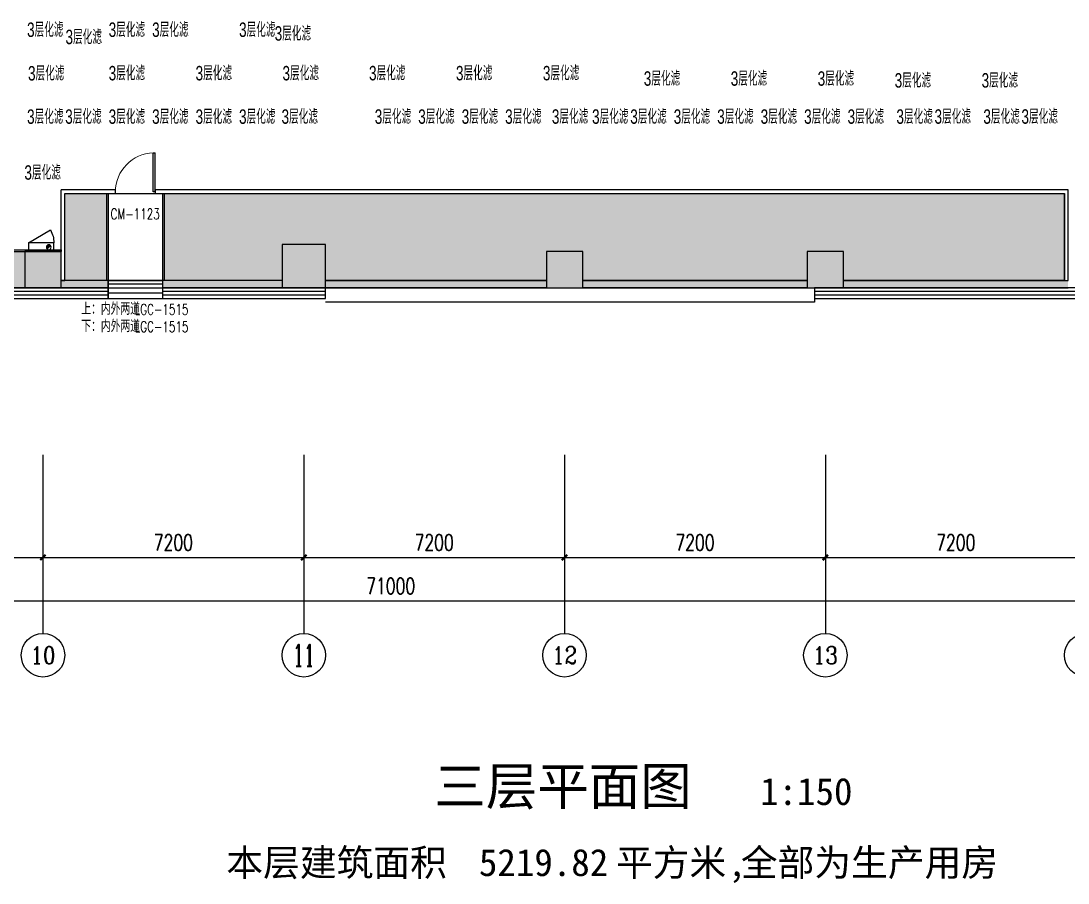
# Model space of a CAD drawing. Header units: millimetres. Extents: x -8492 to 79556, y -19137 to 79219.
# Drawn here: x 24592 to 53500, y -19137 to 4668 of the extents above; entities that cross this region are included whole.
import ezdxf
from ezdxf.enums import TextEntityAlignment as Align

# ---------------------------------------------------------------- set-up
doc = ezdxf.new("R2010")
doc.units = ezdxf.units.MM
doc.header["$LTSCALE"] = 10
doc.header["$MEASUREMENT"] = 0
for name, color, linetype in [('F3建筑平面图.优秀版$0$PUB_HATCH', 8, 'Continuous'), ('F3建筑平面图.优秀版$0$PUB_TEXT', 8, 'Continuous'), ('F3建筑平面图.优秀版$0$X01A-L0300$0$A-Trench', 8, 'Continuous'), ('F3建筑平面图.优秀版$0$X01A-L0300$0$A-WALL-1', 8, 'Continuous'), ('F3建筑平面图.优秀版$0$X01A-L0300$0$A-WALL-3（out）', 8, 'Continuous'), ('F3建筑平面图.优秀版$0$X01A-L0300$0$A-WALL-8', 8, 'Continuous'), ('F3建筑平面图.优秀版$0$X01A-L0300$0$AXIS', 8, 'Continuous'), ('F3建筑平面图.优秀版$0$X01A-L0300$0$AXIS_TEXT', 8, 'Continuous'), ('F3建筑平面图.优秀版$0$X01A-L0300$0$COLUMN', 8, 'Continuous'), ('F3建筑平面图.优秀版$0$X01A-L0300$0$CURTWALL', 8, 'Continuous'), ('F3建筑平面图.优秀版$0$X01A-L0300$0$PUB_HATCH', 8, 'Continuous'), ('F3建筑平面图.优秀版$0$X01A-L0300$0$PUB_TEXT', 8, 'Continuous'), ('F3建筑平面图.优秀版$0$X01A-L0300$0$W_FH_HYDRANT', 8, 'Continuous'), ('F3建筑平面图.优秀版$0$X01A-L0300$0$WALL', 8, 'Continuous'), ('F3建筑平面图.优秀版$0$X01A-L0300$0$X1AA-L1000$0$STAIR', 8, 'Continuous'), ('F3建筑平面图.优秀版$0$X01A-L0300$0$X1AA-L3000$0$a-wall-4', 8, 'Continuous'), ('F3建筑平面图.优秀版$0$X01A-L0300$0$X1AA-L3000$0$A-格栅板', 8, 'Continuous'), ('F3建筑平面图.优秀版$0$X01A-L0300$0$X1AA-L3000$0$WINDOW', 8, 'Continuous'), ('F3建筑平面图.优秀版$0$X01A-L0300$0$X1AA-L3000$0$WINDOW_TEXT', 8, 'Continuous'), ('F3建筑平面图.优秀版$0$X01A-L0300$0$水-设备-消火栓', 8, 'Continuous')]:
    doc.layers.add(name, color=color, linetype=linetype)
doc.styles.add('F3建筑平面图.优秀版$0$MtX_宋体', font='')
doc.styles.add('F3建筑平面图.优秀版$0$X01A-L0300$0$_TCH_AXIS', font='COMPLEX', dxfattribs={"bigfont": 'GBCBIG'})
doc.styles.add('F3建筑平面图.优秀版$0$X01A-L0300$0$_TCH_DIM_T3', font='SIMPLEX', dxfattribs={"width": 0.705882, "bigfont": 'GBCBIG'})
doc.styles.add('F3建筑平面图.优秀版$0$X01A-L0300$0$COMPLEX', font='COMPLEX')
doc.styles.add('F3建筑平面图.优秀版$0$X01A-L0300$0$X1AA-L3000$0$_TCH_WINDOW', font='SIMPLEX', dxfattribs={"height": 3.5, "bigfont": 'GBCBIG'})
doc.styles.add('HC_INT', font='HC_HZ.shx', dxfattribs={"width": 0.7, "bigfont": 'HC_TXT.SHX'})
doc.styles.get('F3建筑平面图.优秀版$0$MtX_宋体').set_extended_font_data('宋体')
doc.dimstyles.new('F3建筑平面图.优秀版$0$X01A-L0300$0$_TCH_ARCH&&150', dxfattribs={"dimtxt": 446.25, "dimasz": 150, "dimexe": 375, "dimexo": 450, "dimgap": 189.375, "dimtad": 1, "dimdec": 0, "dimzin": 0, "dimdsep": 46, "dimtxsty": 'F3建筑平面图.优秀版$0$X01A-L0300$0$_TCH_DIM_T3', "dimblk": 'F3建筑平面图.优秀版$0$X01A-L0300$0$_ArchTick', "dimcen": 0.09, "dimclrt": 7, "dimazin": 2, "dimtfac": 1, "dimtdec": 0, "dimtix": 1, "dimtmove": 2, "dimatfit": 3, "dimfxl": 1, "dimtolj": 1, "dimtzin": 0, "dimarcsym": 0})

# ---------------------------------------------------------------- blocks, each defined once
blk = doc.blocks.new('F3建筑平面图.优秀版$0$X01A-L0300$0$_AXISO')
blk.add_circle((0, 0), 0.5)
at = {"layer": 'F3建筑平面图.优秀版$0$X01A-L0300$0$AXIS_TEXT', "style": 'F3建筑平面图.优秀版$0$X01A-L0300$0$COMPLEX', "width": 1.041667}
blk.add_attdef('A', text='', height=0.56, dxfattribs=at).set_placement((-0.25, -0.28), (0.25, -0.28), align=Align.FIT)
blk = doc.blocks.new('F3建筑平面图.优秀版$0$X01A-L0300$0$FIRELIB$SYSLIB$00000008')
at = {"layer": 'F3建筑平面图.优秀版$0$X01A-L0300$0$W_FH_HYDRANT'}
h = blk.add_hatch(color=256, dxfattribs=at)
edge = h.paths.add_edge_path()
edge.add_ellipse((0.486, 0.5), major_axis=(0, -0.286), ratio=0.333333, start_angle=40.3112, end_angle=220.3112, ccw=False)
edge.add_line((0.547, 0.282), (0.424, 0.718))
at = {"layer": 'F3建筑平面图.优秀版$0$X01A-L0300$0$W_FH_HYDRANT', "linetype": 'Continuous'}
blk.add_line((1.286, 1), (0.42, 2.5), dxfattribs=at)
at = {"layer": 'F3建筑平面图.优秀版$0$X01A-L0300$0$W_FH_HYDRANT'}
blk.add_line((0.547, 0.282), (0.424, 0.718), dxfattribs=at)
at = {"layer": 'F3建筑平面图.优秀版$0$X01A-L0300$0$W_FH_HYDRANT', "linetype": 'Continuous'}
blk.add_lwpolyline([(0.286, 1), (1.286, 1), (1.286, 0), (0.286, 0)], close=True, dxfattribs=at)
blk.add_arc((8.623, 1.011), 8.337, 169.7141, 180.0781, dxfattribs=at)
at = {"layer": 'F3建筑平面图.优秀版$0$X01A-L0300$0$W_FH_HYDRANT'}
blk.add_ellipse((0.486, 0.5), major_axis=(0, 0.286), ratio=0.333333, dxfattribs=at)
blk = doc.blocks.new('F3建筑平面图.优秀版$0$X01A-L0300$0$_ArchTick')
at = {"color": 0, "linetype": 'ByBlock', "const_width": 0.4}
blk.add_lwpolyline([(-0.5, -0.5), (0.5, 0.5)], dxfattribs=at)
blk = doc.blocks.new('*D207')
at = {"layer": 'F3建筑平面图.优秀版$0$X01A-L0300$0$AXIS', "color": 0, "lineweight": -2, "transparency": 16777216}
for p, q in [((18000, -7311), (18000, -10522)), ((25200, -7311), (25200, -10522)), ((18000, -10147), (25200, -10147))]:
    blk.add_line(p, q, dxfattribs=at)
at = {"layer": 'F3建筑平面图.优秀版$0$X01A-L0300$0$AXIS', "color": 0, "lineweight": -2, "transparency": 16777216, "xscale": 150, "yscale": 150, "zscale": 150, "rotation": 180}
blk.add_blockref('F3建筑平面图.优秀版$0$X01A-L0300$0$_ArchTick', (18000, -10147), dxfattribs=at)
at = {"layer": 'F3建筑平面图.优秀版$0$X01A-L0300$0$AXIS', "color": 0, "lineweight": -2, "transparency": 16777216, "xscale": 150, "yscale": 150, "zscale": 150}
blk.add_blockref('F3建筑平面图.优秀版$0$X01A-L0300$0$_ArchTick', (25200, -10147), dxfattribs=at)
at = {"layer": 'F3建筑平面图.优秀版$0$X01A-L0300$0$AXIS', "color": 7, "transparency": 16777216, "insert": (21600, -9735), "char_height": 446.2, "attachment_point": 5, "style": 'F3建筑平面图.优秀版$0$X01A-L0300$0$_TCH_DIM_T3'}
blk.add_mtext('\\A1;7200', dxfattribs=at)
blk = doc.blocks.new('*D208')
at = {"layer": 'F3建筑平面图.优秀版$0$X01A-L0300$0$AXIS', "color": 0, "lineweight": -2, "transparency": 16777216}
for p, q in [((25200, -7311), (25200, -10522)), ((32400, -7311), (32400, -10522)), ((25200, -10147), (32400, -10147))]:
    blk.add_line(p, q, dxfattribs=at)
at = {"layer": 'F3建筑平面图.优秀版$0$X01A-L0300$0$AXIS', "color": 0, "lineweight": -2, "transparency": 16777216, "xscale": 150, "yscale": 150, "zscale": 150, "rotation": 180}
blk.add_blockref('F3建筑平面图.优秀版$0$X01A-L0300$0$_ArchTick', (25200, -10147), dxfattribs=at)
at = {"layer": 'F3建筑平面图.优秀版$0$X01A-L0300$0$AXIS', "color": 0, "lineweight": -2, "transparency": 16777216, "xscale": 150, "yscale": 150, "zscale": 150}
blk.add_blockref('F3建筑平面图.优秀版$0$X01A-L0300$0$_ArchTick', (32400, -10147), dxfattribs=at)
at = {"layer": 'F3建筑平面图.优秀版$0$X01A-L0300$0$AXIS', "color": 7, "transparency": 16777216, "insert": (28800, -9735), "char_height": 446.2, "attachment_point": 5, "style": 'F3建筑平面图.优秀版$0$X01A-L0300$0$_TCH_DIM_T3'}
blk.add_mtext('\\A1;7200', dxfattribs=at)
blk = doc.blocks.new('*D209')
at = {"layer": 'F3建筑平面图.优秀版$0$X01A-L0300$0$AXIS', "color": 0, "lineweight": -2, "transparency": 16777216}
for p, q in [((32400, -7311), (32400, -10522)), ((39600, -7311), (39600, -10522)), ((32400, -10147), (39600, -10147))]:
    blk.add_line(p, q, dxfattribs=at)
at = {"layer": 'F3建筑平面图.优秀版$0$X01A-L0300$0$AXIS', "color": 0, "lineweight": -2, "transparency": 16777216, "xscale": 150, "yscale": 150, "zscale": 150, "rotation": 180}
blk.add_blockref('F3建筑平面图.优秀版$0$X01A-L0300$0$_ArchTick', (32400, -10147), dxfattribs=at)
at = {"layer": 'F3建筑平面图.优秀版$0$X01A-L0300$0$AXIS', "color": 0, "lineweight": -2, "transparency": 16777216, "xscale": 150, "yscale": 150, "zscale": 150}
blk.add_blockref('F3建筑平面图.优秀版$0$X01A-L0300$0$_ArchTick', (39600, -10147), dxfattribs=at)
at = {"layer": 'F3建筑平面图.优秀版$0$X01A-L0300$0$AXIS', "color": 7, "transparency": 16777216, "insert": (36000, -9735), "char_height": 446.2, "attachment_point": 5, "style": 'F3建筑平面图.优秀版$0$X01A-L0300$0$_TCH_DIM_T3'}
blk.add_mtext('\\A1;7200', dxfattribs=at)
blk = doc.blocks.new('*D210')
at = {"layer": 'F3建筑平面图.优秀版$0$X01A-L0300$0$AXIS', "color": 0, "lineweight": -2, "transparency": 16777216}
for p, q in [((39600, -7311), (39600, -10522)), ((46800, -7311), (46800, -10522)), ((39600, -10147), (46800, -10147))]:
    blk.add_line(p, q, dxfattribs=at)
at = {"layer": 'F3建筑平面图.优秀版$0$X01A-L0300$0$AXIS', "color": 0, "lineweight": -2, "transparency": 16777216, "xscale": 150, "yscale": 150, "zscale": 150, "rotation": 180}
blk.add_blockref('F3建筑平面图.优秀版$0$X01A-L0300$0$_ArchTick', (39600, -10147), dxfattribs=at)
at = {"layer": 'F3建筑平面图.优秀版$0$X01A-L0300$0$AXIS', "color": 0, "lineweight": -2, "transparency": 16777216, "xscale": 150, "yscale": 150, "zscale": 150}
blk.add_blockref('F3建筑平面图.优秀版$0$X01A-L0300$0$_ArchTick', (46800, -10147), dxfattribs=at)
at = {"layer": 'F3建筑平面图.优秀版$0$X01A-L0300$0$AXIS', "color": 7, "transparency": 16777216, "insert": (43200, -9735), "char_height": 446.2, "attachment_point": 5, "style": 'F3建筑平面图.优秀版$0$X01A-L0300$0$_TCH_DIM_T3'}
blk.add_mtext('\\A1;7200', dxfattribs=at)
blk = doc.blocks.new('*D211')
at = {"layer": 'F3建筑平面图.优秀版$0$X01A-L0300$0$AXIS', "color": 0, "lineweight": -2, "transparency": 16777216}
for p, q in [((46800, -7311), (46800, -10522)), ((54000, -7311), (54000, -10522)), ((46800, -10147), (54000, -10147))]:
    blk.add_line(p, q, dxfattribs=at)
at = {"layer": 'F3建筑平面图.优秀版$0$X01A-L0300$0$AXIS', "color": 0, "lineweight": -2, "transparency": 16777216, "xscale": 150, "yscale": 150, "zscale": 150, "rotation": 180}
blk.add_blockref('F3建筑平面图.优秀版$0$X01A-L0300$0$_ArchTick', (46800, -10147), dxfattribs=at)
at = {"layer": 'F3建筑平面图.优秀版$0$X01A-L0300$0$AXIS', "color": 0, "lineweight": -2, "transparency": 16777216, "xscale": 150, "yscale": 150, "zscale": 150}
blk.add_blockref('F3建筑平面图.优秀版$0$X01A-L0300$0$_ArchTick', (54000, -10147), dxfattribs=at)
at = {"layer": 'F3建筑平面图.优秀版$0$X01A-L0300$0$AXIS', "color": 7, "transparency": 16777216, "insert": (50400, -9735), "char_height": 446.2, "attachment_point": 5, "style": 'F3建筑平面图.优秀版$0$X01A-L0300$0$_TCH_DIM_T3'}
blk.add_mtext('\\A1;7200', dxfattribs=at)
blk = doc.blocks.new('*D228')
at = {"layer": 'F3建筑平面图.优秀版$0$X01A-L0300$0$AXIS', "color": 0, "lineweight": -2, "transparency": 16777216}
for p, q in [((-700, -7311), (-700, -11722)), ((70300, -7311), (70300, -11722)), ((-700, -11347), (70300, -11347))]:
    blk.add_line(p, q, dxfattribs=at)
at = {"layer": 'F3建筑平面图.优秀版$0$X01A-L0300$0$AXIS', "color": 0, "lineweight": -2, "transparency": 16777216, "xscale": 150, "yscale": 150, "zscale": 150, "rotation": 180}
blk.add_blockref('F3建筑平面图.优秀版$0$X01A-L0300$0$_ArchTick', (-700, -11347), dxfattribs=at)
at = {"layer": 'F3建筑平面图.优秀版$0$X01A-L0300$0$AXIS', "color": 0, "lineweight": -2, "transparency": 16777216, "xscale": 150, "yscale": 150, "zscale": 150}
blk.add_blockref('F3建筑平面图.优秀版$0$X01A-L0300$0$_ArchTick', (70300, -11347), dxfattribs=at)
at = {"layer": 'F3建筑平面图.优秀版$0$X01A-L0300$0$AXIS', "color": 7, "transparency": 16777216, "insert": (34800, -10935), "char_height": 446.2, "attachment_point": 5, "style": 'F3建筑平面图.优秀版$0$X01A-L0300$0$_TCH_DIM_T3'}
blk.add_mtext('\\A1;71000', dxfattribs=at)
blk = doc.blocks.new('F3建筑平面图.优秀版$0$_FZH')
blk.add_lwpolyline([(-0.5, -0.5), (0.5, -0.5), (0.5, 0.5), (-0.5, 0.5)], close=True)
at = {"layer": 'F3建筑平面图.优秀版$0$PUB_HATCH'}
blk.add_solid([(-0.5, -0.5), (0.5, -0.5), (-0.5, 0.5), (0.5, 0.5)], dxfattribs=at)
blk = doc.blocks.new('F3建筑平面图.优秀版$0$X01A-L0300$0$X1AA-L3000$0$$WINLIB2D$00000002')
at = {"color": 0}
for points in [[(-0.5, 0.5), (0.5, 0.5)], [(-0.5, 0.5), (-0.5, -0.5)], [(0.5, 0.5), (0.5, -0.5)], [(0.5, 0), (-0.5, 0)], [(-0.5, -0.5), (0.5, -0.5)]]:
    blk.add_lwpolyline(points, dxfattribs=at)
blk = doc.blocks.new('F3建筑平面图.优秀版$0$X01A-L0300$0$X1AA-L3000$0$$DorLib2D$00000001')
for p, q in [((0.45, 0.975), (0.5, 0.975)), ((0.45, 0), (0.45, 0.975)), ((0.5, 0), (0.5, 0.975)), ((0.5, 0), (0.45, 0))]:
    blk.add_line(p, q)
at = {"lineweight": 13}
blk.add_arc((0.475, 0), 0.975, 91.4693, 180, dxfattribs=at)
blk = doc.blocks.new('F3建筑平面图.优秀版')
at = {"layer": 'F3建筑平面图.优秀版$0$X01A-L0300$0$PUB_HATCH'}
for points in [[(24700, -2700), (24700, -1700), (18500, -1700), (18500, -2700)], [(25700, -2500), (25700, -2700), (27000, -2700), (27000, -2500)], [(31800, -2700), (31800, -2500), (28500, -2500), (28500, -2700)], [(39100, -2700), (39100, -2500), (33000, -2500), (33000, -2700)], [(46300, -2700), (46300, -2500), (40100, -2500), (40100, -2700)], [(53500, -2700), (53500, -2500), (47300, -2500), (47300, -2700)]]:
    blk.add_hatch(color=256, dxfattribs=at).paths.add_polyline_path(points)
at = {"layer": 'F3建筑平面图.优秀版$0$X01A-L0300$0$X1AA-L3000$0$A-格栅板'}
h = blk.add_hatch(dxfattribs=at)
h.set_pattern_fill('虚线方格', color=256, scale=200)
h.set_pattern_definition([(360, (16, -6e-08), (5e-14, 200), [36, -30, 36, -30, 36, -32]), (90, (200, 16), (-200, 6e-14), [36, -30, 36, -30, 36, -32])])
h.paths.add_polyline_path([(25800, -2500), (25800, -100), (53400, -99.998), (53400, -2500), (47300, -2500), (47300, -1700), (46300, -1700), (46300, -2500), (40100, -2500), (40100, -1700), (39100, -1700), (39100, -2500), (33000, -2500), (33000, -1502.335), (31800, -1502.335), (31800, -2500)])
h.paths.add_polyline_path([(27000.001, -2500), (28500, -2500), (28500, -100), (27000.001, -100)], flags=16)
at = {"layer": 'F3建筑平面图.优秀版$0$X01A-L0300$0$A-Trench'}
blk.add_lwpolyline([(25800, -2500), (25800, -100), (53400, -99.998), (53400, -2500), (47300, -2500), (47300, -1700), (46300, -1700), (46300, -2500), (40100, -2500), (40100, -1700), (39100, -1700), (39100, -2500), (33000, -2500), (33000, -1502.335), (31800, -1502.335), (31800, -2500)], close=True, dxfattribs=at)
at = {"layer": 'F3建筑平面图.优秀版$0$X01A-L0300$0$A-WALL-1'}
for p, q in [((18500, -1700), (24700, -1700)), ((18500, -2700), (24700, -2700))]:
    blk.add_line(p, q, dxfattribs=at)
at = {"layer": 'F3建筑平面图.优秀版$0$X01A-L0300$0$A-WALL-3（out）'}
for p, q in [((33000, -2302.332), (33001.557, -2302.338)), ((39100, -2700), (33000, -2700)), ((46300, -2700), (40100, -2700)), ((39600, -3100), (33000, -3100)), ((46500, -3100), (39600, -3100))]:
    blk.add_line(p, q, dxfattribs=at)
blk.add_lwpolyline([(46500, -2700), (46500, -3100)], dxfattribs=at)
at = {"layer": 'F3建筑平面图.优秀版$0$X01A-L0300$0$A-WALL-8'}
for p, q in [((25700, -2500), (25700, 0)), ((27200.001, 0), (25700, 0)), ((25800, -2500), (25800, -100)), ((25800, -100), (27200.001, -100)), ((27200.001, -100), (27200.001, 0)), ((53500, 0), (28300.001, 0)), ((28300.001, 0), (28300.001, -100)), ((28300.001, -100), (53400, -100)), ((53400, -2500), (53400, -100)), ((53500, -2500), (53500, 0)), ((25700, -2500), (25800, -2500)), ((53400, -2500), (53500, -2500))]:
    blk.add_line(p, q, dxfattribs=at)
at = {"layer": 'F3建筑平面图.优秀版$0$X01A-L0300$0$AXIS'}
for p, q in [((25200, -10147.487), (25200, -12247.483)), ((32400, -10147.487), (32400, -12247.483)), ((39600, -10147.487), (39600, -12247.483)), ((46800, -10147.487), (46800, -12247.483))]:
    blk.add_line(p, q, dxfattribs=at)
at = {"layer": 'F3建筑平面图.优秀版$0$X01A-L0300$0$CURTWALL'}
for p, q in [((27000, -2700), (21700, -2700)), ((27000, -2800), (21700, -2800)), ((27000, -3000), (27000, -2700)), ((33000, -2700), (28500, -2700)), ((28500, -2700), (28500, -3000)), ((33000, -2800), (28500, -2800)), ((33000, -3000), (33000, -2700)), ((63000, -2700), (46500, -2700)), ((46500, -2700), (46500, -3000)), ((63000, -2800), (46500, -2800)), ((27000, -2900), (21700, -2900)), ((21700, -3000), (27000, -3000)), ((33000, -2900), (28500, -2900)), ((28500, -3000), (33000, -3000)), ((63000, -2900), (46500, -2900)), ((46500, -3000), (63000, -3000))]:
    blk.add_line(p, q, dxfattribs=at)
at = {"layer": 'F3建筑平面图.优秀版$0$X01A-L0300$0$WALL'}
for p, q in [((27000, -2500), (25700, -2500)), ((27000, -2700), (27000, -2500)), ((31800, -2500), (28500, -2500)), ((28500, -2500), (28500, -2700)), ((33000, -2500), (39100, -2500)), ((40100, -2500), (46300, -2500)), ((47300, -2500), (53500, -2500)), ((25700, -2700), (27000, -2700)), ((28500, -2700), (31800, -2700)), ((33000, -2700), (39100, -2700)), ((40100, -2700), (46300, -2700)), ((47300, -2700), (53500, -2700))]:
    blk.add_line(p, q, dxfattribs=at)
at = {"layer": 'F3建筑平面图.优秀版$0$X01A-L0300$0$X1AA-L1000$0$STAIR'}
for points in [[(26950.001, -100), (26950, -2499.999)], [(27000.001, -100), (27000, -2500)], [(28500.001, -100), (28500, -2500)], [(28550.001, -100.001), (28550, -2500)]]:
    blk.add_lwpolyline(points, dxfattribs=at)
at = {"layer": 'F3建筑平面图.优秀版$0$X01A-L0300$0$X1AA-L3000$0$a-wall-4'}
for p, q in [((17450, -1650), (25700, -1650)), ((17500, -1700), (25700, -1700)), ((25700, -1650), (25700, -1700))]:
    blk.add_line(p, q, dxfattribs=at)
at = {"layer": 'F3建筑平面图.优秀版$0$X01A-L0300$0$AXIS'}
ref = blk.add_blockref('F3建筑平面图.优秀版$0$X01A-L0300$0$_AXISO', (25200, -12847.483), dxfattribs=dict(at, xscale=1200, yscale=1200, zscale=1200))
ref.add_attrib('A', '10', dxfattribs={"layer": 'F3建筑平面图.优秀版$0$X01A-L0300$0$AXIS_TEXT', "height": 481.7084, "style": 'F3建筑平面图.优秀版$0$X01A-L0300$0$_TCH_AXIS', "width": 1.034483}).set_placement((24855.923, -13088.337), (25544.077, -13088.337), align=Align.FIT)
ref = blk.add_blockref('F3建筑平面图.优秀版$0$X01A-L0300$0$_AXISO', (32400, -12847.483), dxfattribs=dict(at, xscale=1200, yscale=1200, zscale=1200))
ref.add_attrib('A', '11', dxfattribs={"layer": 'F3建筑平面图.优秀版$0$X01A-L0300$0$AXIS_TEXT', "height": 593.9697, "style": 'F3建筑平面图.优秀版$0$X01A-L0300$0$_TCH_AXIS', "width": 0.875}).set_placement((32103.015, -13144.467), (32696.985, -13144.467), align=Align.FIT)
ref = blk.add_blockref('F3建筑平面图.优秀版$0$X01A-L0300$0$_AXISO', (39600, -12847.483), dxfattribs=dict(at, xscale=1200, yscale=1200, zscale=1200))
ref.add_attrib('A', '12', dxfattribs={"layer": 'F3建筑平面图.优秀版$0$X01A-L0300$0$AXIS_TEXT', "height": 481.7084, "rotation": 360, "style": 'F3建筑平面图.优秀版$0$X01A-L0300$0$_TCH_AXIS', "width": 1.034483}).set_placement((39255.923, -13088.337), (39944.077, -13088.337), align=Align.FIT)
ref = blk.add_blockref('F3建筑平面图.优秀版$0$X01A-L0300$0$_AXISO', (46800, -12847.483), dxfattribs=dict(at, xscale=1200, yscale=1200, zscale=1200))
ref.add_attrib('A', '13', dxfattribs={"layer": 'F3建筑平面图.优秀版$0$X01A-L0300$0$AXIS_TEXT', "height": 481.7084, "style": 'F3建筑平面图.优秀版$0$X01A-L0300$0$_TCH_AXIS', "width": 1.034483}).set_placement((46455.923, -13088.337), (47144.077, -13088.337), align=Align.FIT)
ref = blk.add_blockref('F3建筑平面图.优秀版$0$X01A-L0300$0$_AXISO', (54000, -12847.483), dxfattribs=dict(at, xscale=1200, yscale=1200, zscale=1200))
ref.add_attrib('A', '14', dxfattribs={"layer": 'F3建筑平面图.优秀版$0$X01A-L0300$0$AXIS_TEXT', "height": 471.1124, "style": 'F3建筑平面图.优秀版$0$X01A-L0300$0$_TCH_AXIS'}).set_placement((53652.274, -13083.039), (54347.726, -13083.039), align=Align.FIT)
at = {"layer": 'F3建筑平面图.优秀版$0$X01A-L0300$0$COLUMN', "rotation": 89.99999999999999}
for p, xscale, yscale, zscale in [((25200, -2200), 1000, 1000, 1000), ((32400, -2102.335), 1200, 1200, 1200), ((39600, -2200), 1000, 1000, 1000), ((46800, -2200), 1000, 1000, 1000)]:
    blk.add_blockref('F3建筑平面图.优秀版$0$_FZH', p, dxfattribs=dict(at, xscale=xscale, yscale=yscale, zscale=zscale))
at = {"layer": 'F3建筑平面图.优秀版$0$X01A-L0300$0$X1AA-L3000$0$WINDOW'}
ref = blk.add_blockref('F3建筑平面图.优秀版$0$X01A-L0300$0$X1AA-L3000$0$$DorLib2D$00000001', (27750.001, -50), dxfattribs=dict(at, xscale=1100, yscale=1100, zscale=100, rotation=359.9999999988075))
ref.add_attrib('A', 'CM-1123', (27065.001, -809.458), dxfattribs={"layer": 'F3建筑平面图.优秀版$0$X01A-L0300$0$X1AA-L3000$0$WINDOW_TEXT', "height": 297.5, "style": 'F3建筑平面图.优秀版$0$X01A-L0300$0$X1AA-L3000$0$_TCH_WINDOW', "width": 0.705882})
for p, xscale, yscale, zscale, rotation in [((27750, -2600), 1500, 200, 200, 359.9999999995539), ((27750, -2850), -1500, -300, 300, 180.0000000000399)]:
    blk.add_blockref('F3建筑平面图.优秀版$0$X01A-L0300$0$X1AA-L3000$0$$WINLIB2D$00000002', p, dxfattribs=dict(at, xscale=xscale, yscale=yscale, zscale=zscale, rotation=rotation))
at = {"layer": 'F3建筑平面图.优秀版$0$X01A-L0300$0$水-设备-消火栓', "xscale": -700, "yscale": 240, "zscale": 700, "rotation": 359.9999999999999}
blk.add_blockref('F3建筑平面图.优秀版$0$X01A-L0300$0$FIRELIB$SYSLIB$00000008', (25700, -1700), dxfattribs=at)
at = {"layer": 'F3建筑平面图.优秀版$0$PUB_TEXT', "color": 7, "style": 'F3建筑平面图.优秀版$0$MtX_宋体'}
for s, height, p in [('三层平面图', 1041.7323, (36006.344, -16982.183)), ('1:150', 750, (44998.096, -16982.183))]:
    blk.add_text(s, height=height, dxfattribs=at).set_placement(p)
at = {"layer": 'F3建筑平面图.优秀版$0$X01A-L0300$0$PUB_TEXT', "style": 'F3建筑平面图.优秀版$0$MtX_宋体'}
for s, height, p in [('本层建筑面积', 744.0945, (30260.978, -18943.34)), ('5219.82', 750, (37234.878, -18943.34)), ('平方米', 744.0945, (41018.723, -18943.34)), ('全部为生产用房', 744.0945, (44464.667, -18943.34)), (',', 750, (44103.9, -18943.34))]:
    blk.add_text(s, height=height, dxfattribs=at).set_placement(p)
at = {"layer": 'F3建筑平面图.优秀版$0$X01A-L0300$0$X1AA-L3000$0$WINDOW_TEXT', "style": 'F3建筑平面图.优秀版$0$X01A-L0300$0$X1AA-L3000$0$_TCH_WINDOW'}
for s, p in [('上：内外两道', (26257.766, -3447.5)), ('下：内外两道', (26257.766, -3925.5))]:
    blk.add_text(s, height=337.5887, dxfattribs=at).set_placement(p)
at = {"layer": 'F3建筑平面图.优秀版$0$X01A-L0300$0$X1AA-L3000$0$WINDOW_TEXT', "style": 'F3建筑平面图.优秀版$0$X01A-L0300$0$X1AA-L3000$0$_TCH_WINDOW', "width": 0.705882}
for p in [(27732.234, -3447.5), (27732.234, -3925.5)]:
    blk.add_text('LGC-1515', height=297.5, dxfattribs=at).set_placement(p)
at = {"layer": 'F3建筑平面图.优秀版$0$X01A-L0300$0$AXIS'}
for p1, p2, distance, picture, middle in [((-700, -6860.539), (70300, -6860.539), -4486.948, '*D228', (34800, -10934.987)), ((18000, -6860.539), (25200, -6860.539), -3286.948, '*D207', (21600, -9734.987)), ((25200, -6860.539), (32400, -6860.539), -3286.948, '*D208', (28800, -9734.987)), ((32400, -6860.539), (39600, -6860.539), -3286.948, '*D209', (36000, -9734.987)), ((39600, -6860.539), (46800, -6860.539), -3286.948, '*D210', (43200, -9734.987)), ((46800, -6860.539), (54000, -6860.539), -3286.948, '*D211', (50400, -9734.987))]:
    dim = blk.add_aligned_dim(p1=p1, p2=p2, distance=distance, dimstyle='F3建筑平面图.优秀版$0$X01A-L0300$0$_TCH_ARCH&&150', dxfattribs=at)
    dim.commit()
    dim.dimension.update_dxf_attribs({"geometry": picture, "text_midpoint": middle})

msp = doc.modelspace()

# ---------------------------------------------------------------- block references
msp.add_blockref('F3建筑平面图.优秀版', (0, 0))

# ---------------------------------------------------------------- texts
at = {"char_height": 400, "attachment_point": 1, "style": 'HC_INT'}
for insert in [(24761, 4626), (27013, 4626), (28213, 4626), (30613, 4626), (25822, 4426), (31596, 4523), (24787, 3422), (27013, 3426), (29413, 3426), (31813, 3426), (34201, 3427), (36601, 3427), (39001, 3427), (41787, 3277), (44187, 3277), (46587, 3277), (48713, 3227), (51113, 3227), (24761, 2226), (25813, 2227), (27013, 2226), (28213, 2226), (29413, 2226), (30613, 2226), (31786, 2227), (34359, 2227), (35559, 2227), (36759, 2227), (37959, 2227), (39249, 2228), (40359, 2227), (41413, 2227), (42613, 2227), (43813, 2227), (45013, 2227), (46213, 2227), (47413, 2227), (48761, 2227), (49813, 2228), (51161, 2227), (52213, 2228), (24687, 683)]:
    msp.add_mtext_dynamic_manual_height_columns('3层化滤', width=1266.45, gutter_width=1, heights=[0], dxfattribs=dict(at, insert=insert))

doc.saveas('drawing.dxf')
